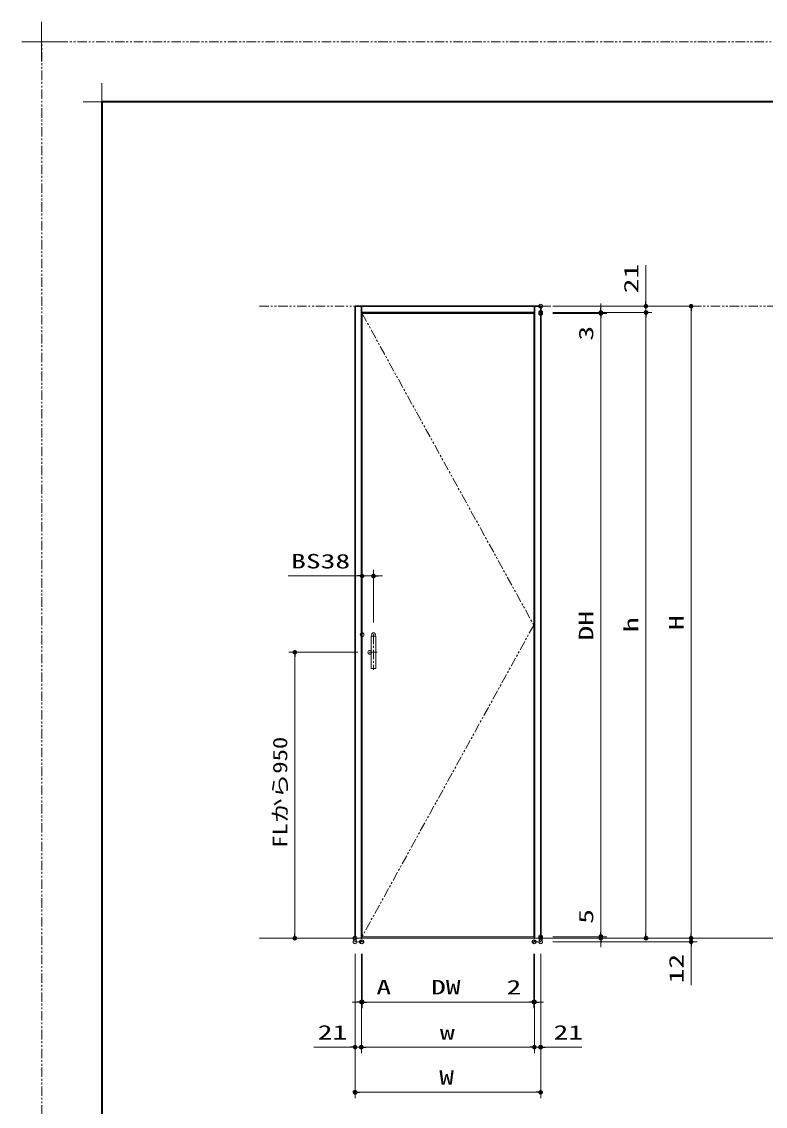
# Model space of a CAD drawing. Units: millimetres, scale not verified. Extents: x -1306 to 1306, y -607 to 607.
# Drawn here: x -1306 to -812, y -113 to 607 of the extents above; entities that cross this region are included whole.
import ezdxf
from ezdxf.enums import TextEntityAlignment as Align

# ---------------------------------------------------------------- set-up
doc = ezdxf.new("R2010")
doc.units = ezdxf.units.MM
doc.header["$LTSCALE"] = 5
doc.header["$PDMODE"] = 32
doc.header["$PDSIZE"] = 2.5
for name, pattern in [('USER1', [2.5, 1.25, -0.25, 0.25, -0.25, 0.25, -0.25]), ('USER2', [0.375, 0.25, -0.125]), ('USER5', [2, 1.25, -0.25, 0.25, -0.25])]:
    doc.linetypes.add(name, pattern=pattern)
for name, color, linetype, lineweight in [('0-1_線(白)', 7, 'Continuous', 30), ('0-2_線(黄)', 2, 'Continuous', 15), ('0-3_二点鎖線', 4, 'USER1', 9), ('0-4_点線(水)', 4, 'USER2', 9), ('0-5_寸法線', 3, 'Continuous', 13), ('0-6_0', 4, 'Continuous', 25), ('0-7_DEFPOINTS', 7, 'Continuous', 5), ('0-9_線(水)', 4, 'Continuous', 9), ('0-C_中心線', 3, 'USER5', 9), ('0-D_陰線', 4, 'USER1', 9), ('0-E_図面枠', 7, 'Continuous', 35), ('0-F_一般', 7, 'Continuous', 5)]:
    doc.layers.add(name, color=color, linetype=linetype, lineweight=lineweight)
doc.styles.add('ＭＳ ゴシック', font='')
doc.styles.get('ＭＳ ゴシック').set_extended_font_data('MS Gothic')

# ---------------------------------------------------------------- blocks, each defined once
blk = doc.blocks.new('_DOT')
at = {"layer": '0-6_0', "color": 3}
blk.add_line((-2.5, 0), (-5, 0), dxfattribs=at)
for points in [[(0, 0), (-2.5, 0), (-2.48, 0.313)], [(0, 0), (-2.48, -0.313), (-2.5, 0)], [(0, 0), (-2.48, 0.313), (-2.421, 0.622)], [(0, 0), (-2.421, -0.622), (-2.48, -0.313)], [(0, 0), (-2.421, 0.622), (-2.324, 0.92)], [(0, 0), (-2.324, -0.92), (-2.421, -0.622)], [(0, 0), (-2.324, 0.92), (-2.191, 1.204)], [(0, 0), (-2.191, -1.204), (-2.324, -0.92)], [(0, 0), (-2.191, 1.204), (-2.023, 1.469)], [(0, 0), (-2.023, -1.469), (-2.191, -1.204)], [(0, 0), (-2.023, 1.469), (-1.822, 1.711)], [(0, 0), (-1.822, -1.711), (-2.023, -1.469)], [(0, 0), (-1.822, 1.711), (-1.594, 1.926)], [(0, 0), (-1.594, -1.926), (-1.822, -1.711)], [(0, 0), (-1.594, 1.926), (-1.34, 2.111)], [(0, 0), (-1.34, -2.111), (-1.594, -1.926)], [(0, 0), (-1.34, 2.111), (-1.064, 2.262)], [(0, 0), (-1.064, -2.262), (-1.34, -2.111)], [(0, 0), (-1.064, 2.262), (-0.773, 2.378)], [(0, 0), (-0.773, -2.378), (-1.064, -2.262)], [(0, 0), (-0.773, 2.378), (-0.468, 2.456)], [(0, 0), (-0.468, -2.456), (-0.773, -2.378)], [(0, 0), (-0.468, 2.456), (-0.157, 2.495)], [(0, 0), (-0.157, -2.495), (-0.468, -2.456)], [(0, 0), (-0.157, 2.495), (0.157, 2.495)], [(0, 0), (0.157, -2.495), (-0.157, -2.495)], [(0, 0), (0.157, 2.495), (0.468, 2.456)], [(0, 0), (0.468, 2.456), (0.773, 2.378)], [(0, 0), (0.773, 2.378), (1.064, 2.262)], [(0, 0), (1.064, 2.262), (1.34, 2.111)], [(0, 0), (1.34, 2.111), (1.594, 1.926)], [(0, 0), (1.594, 1.926), (1.822, 1.711)], [(0, 0), (1.822, 1.711), (2.023, 1.469)], [(0, 0), (2.023, 1.469), (2.191, 1.204)], [(0, 0), (2.191, 1.204), (2.324, 0.92)], [(0, 0), (2.324, 0.92), (2.421, 0.622)], [(0, 0), (2.421, 0.622), (2.48, 0.313)], [(0, 0), (2.48, 0.313), (2.5, 0)], [(0, 0), (0.468, -2.456), (0.157, -2.495)], [(0, 0), (0.773, -2.378), (0.468, -2.456)], [(0, 0), (1.064, -2.262), (0.773, -2.378)], [(0, 0), (1.34, -2.111), (1.064, -2.262)], [(0, 0), (1.594, -1.926), (1.34, -2.111)], [(0, 0), (1.822, -1.711), (1.594, -1.926)], [(0, 0), (2.023, -1.469), (1.822, -1.711)], [(0, 0), (2.191, -1.204), (2.023, -1.469)], [(0, 0), (2.324, -0.92), (2.191, -1.204)], [(0, 0), (2.421, -0.622), (2.324, -0.92)], [(0, 0), (2.48, -0.313), (2.421, -0.622)], [(0, 0), (2.5, 0), (2.48, -0.313)]]:
    blk.add_solid(points, dxfattribs=at)
blk = doc.blocks.new('グループ-13-1')
at = {"layer": '0-F_一般'}
for p, q in [((62041.6, -14029.5), (62041.6, -13365.5)), ((61709.6, -13697.5), (62373.6, -13697.5))]:
    blk.add_line(p, q, dxfattribs=at)

msp = doc.modelspace()

# ---------------------------------------------------------------- linework, layer by layer
at = {"layer": '0-1_線(白)'}
for p, q in [((-1084.682, 418.228), (-1084.682, -1.772)), ((-1084.682, 418.228), (-961.282, 418.228)), ((-1080.482, 418.228), (-1080.482, -1.772)), ((-965.482, -1.772), (-965.482, 418.228)), ((-961.282, -1.772), (-961.282, 418.228)), ((-965.482, 414.028), (-1080.482, 414.028))]:
    msp.add_line(p, q, dxfattribs=at)
at = {"layer": '0-2_線(黄)'}
msp.add_line((-1148.172, -1.772), (-334.746, -1.772), dxfattribs=at)
at = {"layer": '0-3_二点鎖線'}
msp.add_lwpolyline([(-1079.983, 413.428), (-965.882, 206.328), (-1079.982, -0.772)], dxfattribs=at)
at = {"layer": '0-4_点線(水)'}
for p, q in [((-1084.682, -1.772), (-1084.682, -4.172)), ((-1084.682, -4.172), (-1080.482, -4.172)), ((-1080.482, -4.172), (-1080.482, -1.772)), ((-965.482, -4.172), (-965.482, -1.772)), ((-961.282, -4.172), (-965.482, -4.172)), ((-961.282, -1.772), (-961.282, -4.172))]:
    msp.add_line(p, q, dxfattribs=at)
at = {"layer": '0-5_寸法線'}
for p, q in [((-891.282, 421.228), (-891.282, 445.562)), ((-953.282, 418.228), (-887.282, 418.228)), ((-953.282, 418.228), (-857.282, 418.228)), ((-921.282, 417.028), (-921.282, 420.028)), ((-891.282, 414.028), (-891.282, 418.228)), ((-953.282, 414.028), (-887.282, 414.028)), ((-953.282, 414.028), (-917.282, 414.028)), ((-953.282, 414.028), (-887.282, 414.028)), ((-953.282, 413.428), (-917.282, 413.428)), ((-953.282, 413.428), (-917.282, 413.428)), ((-921.282, 414.028), (-921.282, 413.428)), ((-891.282, 411.028), (-891.282, 408.028)), ((-891.282, 411.028), (-891.282, 1.228)), ((-861.282, 415.228), (-861.282, 1.228)), ((-921.282, 410.428), (-921.282, 392.762)), ((-921.282, 410.428), (-921.282, 2.228)), ((-1082.982, 238.928), (-1129.22, 238.928)), ((-1079.982, 207.928), (-1079.982, 242.928)), ((-1072.382, 238.928), (-1079.982, 238.928)), ((-1072.382, 207.928), (-1072.382, 242.928)), ((-1069.382, 238.928), (-1066.382, 238.928)), ((-1082.882, 188.228), (-1128.682, 188.228)), ((-1124.682, 185.228), (-1124.682, 1.228)), ((-921.282, 2.228), (-921.282, 19.895)), ((-861.282, 1.228), (-861.282, 4.228)), ((-1092.682, -1.772), (-1128.682, -1.772)), ((-953.282, -0.772), (-917.282, -0.772)), ((-953.282, -0.772), (-917.282, -0.772)), ((-953.282, -1.772), (-887.282, -1.772)), ((-953.282, -1.772), (-857.282, -1.772)), ((-953.282, -1.772), (-857.282, -1.772)), ((-953.282, -1.772), (-917.282, -1.772)), ((-953.282, -4.172), (-857.282, -4.172)), ((-921.282, -1.772), (-921.282, -0.772)), ((-921.282, -4.772), (-921.282, -7.772)), ((-861.282, -1.772), (-861.282, -4.172)), ((-861.282, -7.172), (-861.282, -32.933)), ((-1084.682, -12.172), (-1084.682, -108.172)), ((-1084.682, -12.172), (-1084.682, -78.172)), ((-1080.482, -12.172), (-1080.482, -78.172)), ((-1080.482, -12.172), (-1080.482, -48.172)), ((-1080.482, -12.172), (-1080.482, -78.172)), ((-1079.982, -12.169), (-1079.982, -48.172)), ((-1079.982, -12.169), (-1079.982, -48.172)), ((-965.882, -12.188), (-965.882, -48.172)), ((-965.882, -12.188), (-965.882, -48.172)), ((-965.482, -12.172), (-965.482, -78.172)), ((-965.482, -12.172), (-965.482, -48.172)), ((-965.482, -12.172), (-965.482, -78.172)), ((-961.282, -12.172), (-961.282, -108.172)), ((-961.282, -12.172), (-961.282, -78.172)), ((-1083.482, -44.172), (-1086.482, -44.172)), ((-1080.482, -44.172), (-1079.982, -44.172)), ((-968.882, -44.172), (-1076.982, -44.172)), ((-1076.982, -44.172), (-1058.363, -44.172)), ((-968.882, -44.172), (-986.548, -44.172)), ((-965.482, -44.172), (-965.882, -44.172)), ((-962.482, -44.172), (-959.482, -44.172)), ((-1087.682, -74.172), (-1112.015, -74.172)), ((-1080.482, -74.172), (-1084.682, -74.172)), ((-968.482, -74.172), (-1077.482, -74.172)), ((-1077.482, -74.172), (-1074.482, -74.172)), ((-968.482, -74.172), (-971.482, -74.172)), ((-965.482, -74.172), (-961.282, -74.172)), ((-958.282, -74.172), (-933.948, -74.172)), ((-964.282, -104.172), (-1081.682, -104.172))]:
    msp.add_line(p, q, dxfattribs=at)
msp.add_lwpolyline([(-1073.882, 177.528), (-1070.882, 177.528), (-1070.882, 198.928), (-1073.882, 198.928)], close=True, dxfattribs=at)
at = {"layer": '0-7_DEFPOINTS'}
for p, q in [((-1252.964, 541.55), (-1252.964, 566.45)), ((-1265.414, 554), (-1240.514, 554))]:
    msp.add_line(p, q, dxfattribs=at)
for p in [(-961.282, 418.228), (-961.282, 414.028), (-961.282, 413.428), (-921.282, 413.428), (-891.282, 414.028), (-1072.382, 238.928), (-1079.982, 199.928), (-1072.382, 199.928), (-1074.882, 188.228), (-961.282, -0.772), (-921.282, -0.772), (-1124.682, -1.772), (-1084.682, -1.772), (-1084.682, -4.172), (-1080.482, -4.172), (-1079.982, -4.169), (-965.882, -4.188), (-965.482, -4.172), (-965.482, -4.172), (-961.282, -1.772), (-961.282, -4.172), (-961.282, -4.172), (-921.282, -1.772), (-891.282, -1.772), (-861.282, -1.772), (-861.282, -1.772), (-1079.982, -44.172), (-965.482, -44.172), (-1080.482, -74.172), (-1080.482, -74.172), (-961.282, -74.172), (-1084.682, -104.172)]:
    msp.add_point(p, dxfattribs=at)
at = {"layer": '0-9_線(水)'}
for p, q in [((-1079.983, 413.428), (-965.882, 413.428)), ((-1079.982, -0.772), (-1079.982, 413.428)), ((-965.882, -0.772), (-965.882, 413.428)), ((-965.882, -0.772), (-1079.982, -0.772))]:
    msp.add_line(p, q, dxfattribs=at)
at = {"layer": '0-C_中心線'}
for p, q in [((-1072.382, 199.928), (-1072.382, 176.528)), ((-1074.882, 188.228), (-1069.882, 188.228))]:
    msp.add_line(p, q, dxfattribs=at)
at = {"layer": '0-D_陰線'}
for p, q in [((387.036, 594), (-1292.964, 594)), ((-1292.964, -594), (-1292.964, 594)), ((-1148.172, 418.228), (-334.746, 418.228))]:
    msp.add_line(p, q, dxfattribs=at)
at = {"layer": '0-E_図面枠'}
msp.add_lwpolyline([(-1252.964, -554), (347.036, -554), (347.036, 554), (-1252.964, 554)], close=True, dxfattribs=at)

# ---------------------------------------------------------------- block references
at = {"layer": '0-5_寸法線', "xscale": 0.6, "yscale": 0.6}
for p, rotation in [((-891.282, 418.228), 270), ((-861.282, 418.228), 90), ((-921.282, 414.028), 270), ((-921.282, 413.428), 90), ((-921.282, 413.428), 90), ((-891.282, 414.028), 90), ((-891.282, 414.028), 90), ((-1072.382, 238.928), 180), ((-1124.682, 188.228), 90), ((-1124.682, -1.772), 270), ((-921.282, -0.772), 270), ((-921.282, -0.772), 270), ((-891.282, -1.772), 270), ((-861.282, -1.772), 270), ((-861.282, -1.772), 270), ((-921.282, -1.772), 90), ((-861.282, -4.172), 90), ((-1079.982, -44.172), 180), ((-1079.982, -44.172), 180), ((-965.482, -44.172), 180), ((-1080.482, -74.172), 180), ((-1080.482, -74.172), 180), ((-961.282, -74.172), 180), ((-1084.682, -104.172), 180)]:
    msp.add_blockref('_DOT', p, dxfattribs=dict(at, rotation=rotation))
for p in [(-1079.982, 238.928), (-1080.482, -44.172), (-965.882, -44.172), (-965.882, -44.172), (-1084.682, -74.172), (-965.482, -74.172), (-965.482, -74.172), (-961.282, -104.172)]:
    msp.add_blockref('_DOT', p, dxfattribs=at)
at = {"layer": '0-D_陰線', "xscale": 0.04, "yscale": 0.04}
msp.add_blockref('グループ-13-1', (-3774.629, 1141.9), dxfattribs=at)

# ---------------------------------------------------------------- texts
at = {"layer": '0-5_寸法線', "style": 'ＭＳ ゴシック'}
for s, height, width, p in [('21', 9.604, 1.5, (-893.431, 426.8)), ('3', 9.604, 1.5, (-923.431, 395.333)), ('DH', 9.604, 1.5, (-923.431, 196.09)), ('h', 9.604, 1.5, (-893.431, 201.605)), ('H', 9.604, 1.5, (-863.431, 202.99)), ('FLから950', 9.621, 1.25, (-1126.831, 58.371)), ('5', 9.604, 1.5, (-923.431, 7.8)), ('12', 9.604, 1.5, (-863.431, -31.791))]:
    msp.add_text(s, height=height, rotation=90, dxfattribs=dict(at, width=width)).set_placement(p, align=Align.BOTTOM_LEFT)
at = {"layer": '0-5_寸法線', "style": 'ＭＳ ゴシック', "width": 1.5}
for s, p in [('BS38', (-1127.125, 241.078)), ('A', (-1070.458, -42.022)), ('DW', (-1034.122, -42.022)), ('2', (-983.977, -42.022)), ('21', (-1109.444, -72.022)), ('w', (-1028.22, -72.022)), ('21', (-952.71, -72.022)), ('W', (-1028.696, -102.022))]:
    msp.add_text(s, height=9.604, dxfattribs=at).set_placement(p, align=Align.BOTTOM_LEFT)

doc.saveas('drawing.dxf')
